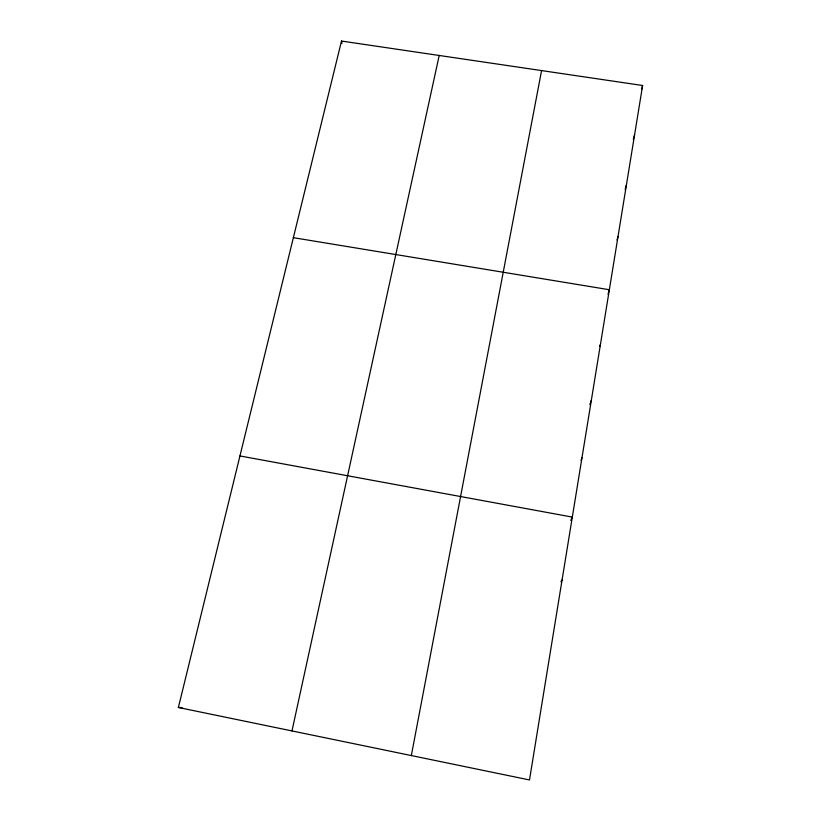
<?xml version="1.0" encoding="UTF-8"?>
<svg xmlns="http://www.w3.org/2000/svg" width="821" height="821" viewBox="0 0 821 821"><rect width="100%" height="100%" fill="white"/><g stroke="black" fill="none" stroke-linecap="round" stroke-linejoin="round"><path stroke-width="1.23" d="M642.617 85.497L529.494 779.95L178.383 707.486L341.495 41.05L642.617 85.497L641.683 89.14M411.331 755.566L541.573 70.585M291.978 730.926L439.204 55.469M633.319 139.498L634.623 134.582M625.171 189.497L626.413 184.951M617.023 240.05L617.997 236.653M607.992 294.236L609.346 289.741L293.364 237.669M599.761 346.472L600.469 344.266M589.847 404.568L591.336 400.289M581.032 460.253L581.956 457.882M570.78 520.442L572.309 517.097L239.948 455.942M560.938 581.832L562.087 579.893M178.383 707.486L182.067 707.61M341.495 41.05L341.977 43.4"/></g></svg>
